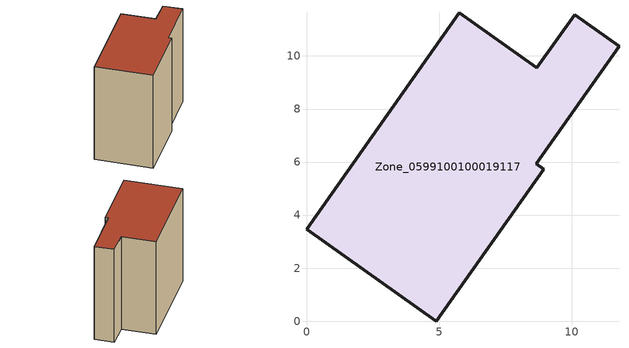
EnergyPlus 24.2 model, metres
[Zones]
Zone_0599100100019117
 floor ground (C_G): 8.67,5.94 8.94,5.72 4.9,0 0,3.46 5.77,11.63 8.69,9.56 10.12,11.56 11.79,10.37 z4.09
 wall outside (C_F): 4.9,0 8.94,5.72 8.67,5.94 11.79,10.37 10.12,11.56 8.69,9.56 5.77,11.63 0,3.46 4.9,0 z4.09:14.88
 roof outside (C_R): 8.94,5.72 8.67,5.94 11.79,10.37 10.12,11.56 8.69,9.56 5.77,11.63 0,3.46 4.9,0 z14.88
[BUILDING]
Pand.0599100100019117: North Axis=0; Terrain=City; Loads Convergence Tolerance Value=0.04; Temperature Convergence Tolerance Value=0.4; Solar Distribution=FullExterior; Maximum Number of Warmup Days=25; Minimum Number of Warmup Days=1
[Site:Location]
Rotterdam.The.Hague.AP_ZH_NLD Design_Conditions: Latitude=51.96; Longitude=4.45; Time Zone=1; Elevation=-4.5
[SITE:GROUNDTEMPERATURE:BUILDINGSURFACE]
18, 18, 18, 18, 18, 18, 18, 18, 18, 18, 18, 18
[MATERIAL] Thermal Absorptance=0.9; Solar Absorptance=0.7; Visible Absorptance=0.7
Name | Roughness | Thickness | Conductivity | Density | Specific Heat
G.TI.2015-2018 | MediumSmooth | 0.15 | 0.0428571 | 540 | 1210
F.TI.2015-2018 | Rough | 0.3 | 0.0666667 | 1920 | 840
R.TI.2015-2018 | MediumRough | 0.2 | 0.0333333 | 1500 | 1000
[CONSTRUCTION]
C_G: G.TI.2015-2018
C_F: F.TI.2015-2018
C_R: R.TI.2015-2018
[ZONE]
Zone_0599100100019117: Type=1; Multiplier=1; Ceiling Height=Autocalculate; Volume=Autocalculate; Floor Area=autocalculate; Part of Total Floor Area=Yes
[ZONEINFILTRATION:DESIGNFLOWRATE]
Infil_Zone_0599100100019117: Zone or ZoneList or Space or SpaceList=Zone_0599100100019117; Schedule=AlwaysOn; Design Flow Rate Calculation Method=Flow/Area; Flow Rate per Floor Area=0.0015; Constant Term Coefficient=1; Temperature Term Coefficient=0; Velocity Term Coefficient=0; Velocity Squared Term Coefficient=0
[HVACTEMPLATE:ZONE:IDEALLOADSAIRSYSTEM]
Zone_0599100100019117: Maximum Heating Supply Air Temperature=50; Minimum Cooling Supply Air Temperature=13; Maximum Heating Supply Air Humidity Ratio=0.0156; Minimum Cooling Supply Air Humidity Ratio=0.0077; Heating Limit=NoLimit; Cooling Limit=NoLimit; Dehumidification Control Type=ConstantSensibleHeatRatio; Cooling Sensible Heat Ratio=0.7; Dehumidification Setpoint=60; Humidification Control Type=None; Humidification Setpoint=30; Outdoor Air Method=None; Outdoor Air Flow Rate per Person=0.00944; Outdoor Air Flow Rate per Zone Floor Area=0; Outdoor Air Flow Rate per Zone=0; Demand Controlled Ventilation Type=None; Outdoor Air Economizer Type=NoEconomizer; Heat Recovery Type=None; Sensible Heat Recovery Effectiveness=0.7; Latent Heat Recovery Effectiveness=0.65
[ZONECONTROL:THERMOSTAT]
ThermostatControl_Zone_0599100100019117: Zone or ZoneList=Zone_0599100100019117; Control Type Schedule=DualSetpointControlType; Control 1=Thermostat_Zone_0599100100019117; Temperature Difference Between Cutout And Setpoint=0
[THERMOSTATSETPOINT:DUALSETPOINT]
Thermostat_Zone_0599100100019117: Heating Setpoint Temperature Schedule=HeatingSetpoint_Zone_0599100100019117; Cooling Setpoint Temperature Schedule=CoolingSetpoint_Zone_0599100100019117
[SCHEDULE:COMPACT]
HeatingSetpoint_Zone_0599100100019117: Through: 12/31, For: AllDays, Until: 24:00, 21
CoolingSetpoint_Zone_0599100100019117: Through: 12/31, For: AllDays, Until: 24:00, 24
DualSetpointControlType: Through: 12/31, For: AllDays, Until: 24:00, 4
AlwaysOn: Through: 12/31, For: AllDays, Until: 24:00, 1
